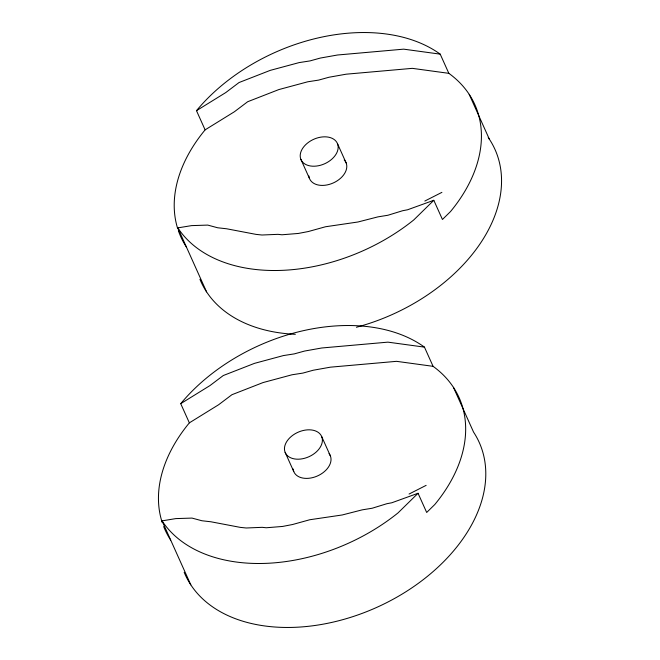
<?xml version="1.0" encoding="UTF-8"?>
<svg xmlns="http://www.w3.org/2000/svg" width="660" height="660" viewBox="0 0 660 660"><rect width="100%" height="100%" fill="white"/><g stroke="black" fill="none" stroke-linecap="round" stroke-linejoin="round"><path stroke-width="0.99" d="M177.73 228.748A161.197 108.487 -24.2 0 1 205.112 129.863L196.482 110.674L225.745 92.581L239.035 82.541L270.229 70.372L299.128 62.601L310.018 60.91L320.323 58.063L337.516 55.003L403.681 49.153L440.204 54.145L448.833 73.334A161.197 108.487 -24.2 0 1 450.524 211.555L442.439 219.483L433.81 200.293L413.803 219.904A161.197 108.487 -24.2 0 1 177.812 227.882L206.563 291.852M162.286 522.712A161.197 108.487 -24.2 0 1 189.354 422.854L180.725 403.664L209.987 385.564L223.278 375.532L254.471 363.363L283.371 355.583L294.261 353.892L304.565 351.054L321.758 347.985L387.923 342.144L424.454 347.127L433.076 366.325A161.197 108.487 -24.2 0 1 434.767 504.545L426.682 512.465L418.052 493.276L398.046 512.886A161.197 108.487 -24.2 0 1 162.055 520.872L190.806 584.842M205.112 129.863L234.366 111.771L247.665 101.731L278.85 89.57L307.75 81.79L318.64 80.099L328.944 77.253L346.145 74.192L412.31 68.351L448.833 73.334M189.354 422.854L218.608 404.753L231.907 394.721L263.092 382.552L291.992 374.781L302.89 373.09L313.195 370.243L330.388 367.174L396.553 361.334L433.076 366.325M424.826 201.044L441.903 192.365M409.068 494.035L426.145 485.356M433.81 200.293L407.558 209.781L402.625 210.73L387.907 215.251L377.957 216.868L357.967 221.991L325.545 226.751L308.311 231.536L298.353 233.45L281.977 234.778L277.992 234.341L261.971 235.01L256.039 234.382L226.636 228.781L217.693 227.774L207.743 225.093L191.557 225.621L177.812 227.882M418.052 493.276L391.801 502.771L386.867 503.712L372.149 508.241L362.208 509.85L342.21 514.973L309.787 519.742L292.553 524.518L282.596 526.441L266.219 527.761L262.235 527.332L246.213 527.992L240.281 527.373L210.878 521.771L201.935 520.756L191.986 518.083L175.799 518.603L162.055 520.872M469.194 94.347L489.324 139.128M453.436 387.337L473.566 432.118A161.197 108.487 -24.2 0 1 382.874 604.527A161.197 108.487 -24.2 0 1 184.173 572.278M337.491 143.682A19.915 13.398 -24.2 0 1 314.383 166.213A19.915 13.398 -24.2 0 1 305.695 144.672A19.915 13.398 -24.2 0 1 337.491 143.682L346.12 162.871M300.894 159.365L309.515 178.555M321.733 436.672A19.915 13.398 -24.2 0 1 298.625 459.195A19.915 13.398 -24.2 0 1 289.938 437.662A19.915 13.398 -24.2 0 1 321.733 436.672L330.363 455.862M285.137 452.347L293.758 471.537M180.725 403.664A161.197 108.487 -24.2 0 1 424.454 347.127M170.676 540.062A161.197 108.487 -24.2 0 1 163.672 526.548M329.026 453.585A19.915 13.398 -24.2 0 1 317.072 476.132A19.915 13.398 -24.2 0 1 293.131 468.963M196.482 110.674A161.197 108.487 -24.2 0 1 440.204 54.145M488.227 137.511A161.197 108.487 -24.2 0 1 356.4 327.261M295.35 334.307A161.197 108.487 -24.2 0 1 199.93 279.287M344.198 159.918A19.915 13.398 -24.2 0 1 333.424 182.886A19.915 13.398 -24.2 0 1 308.888 175.972M186.433 247.079A161.197 108.487 -24.2 0 1 178.365 230.686"/></g></svg>
